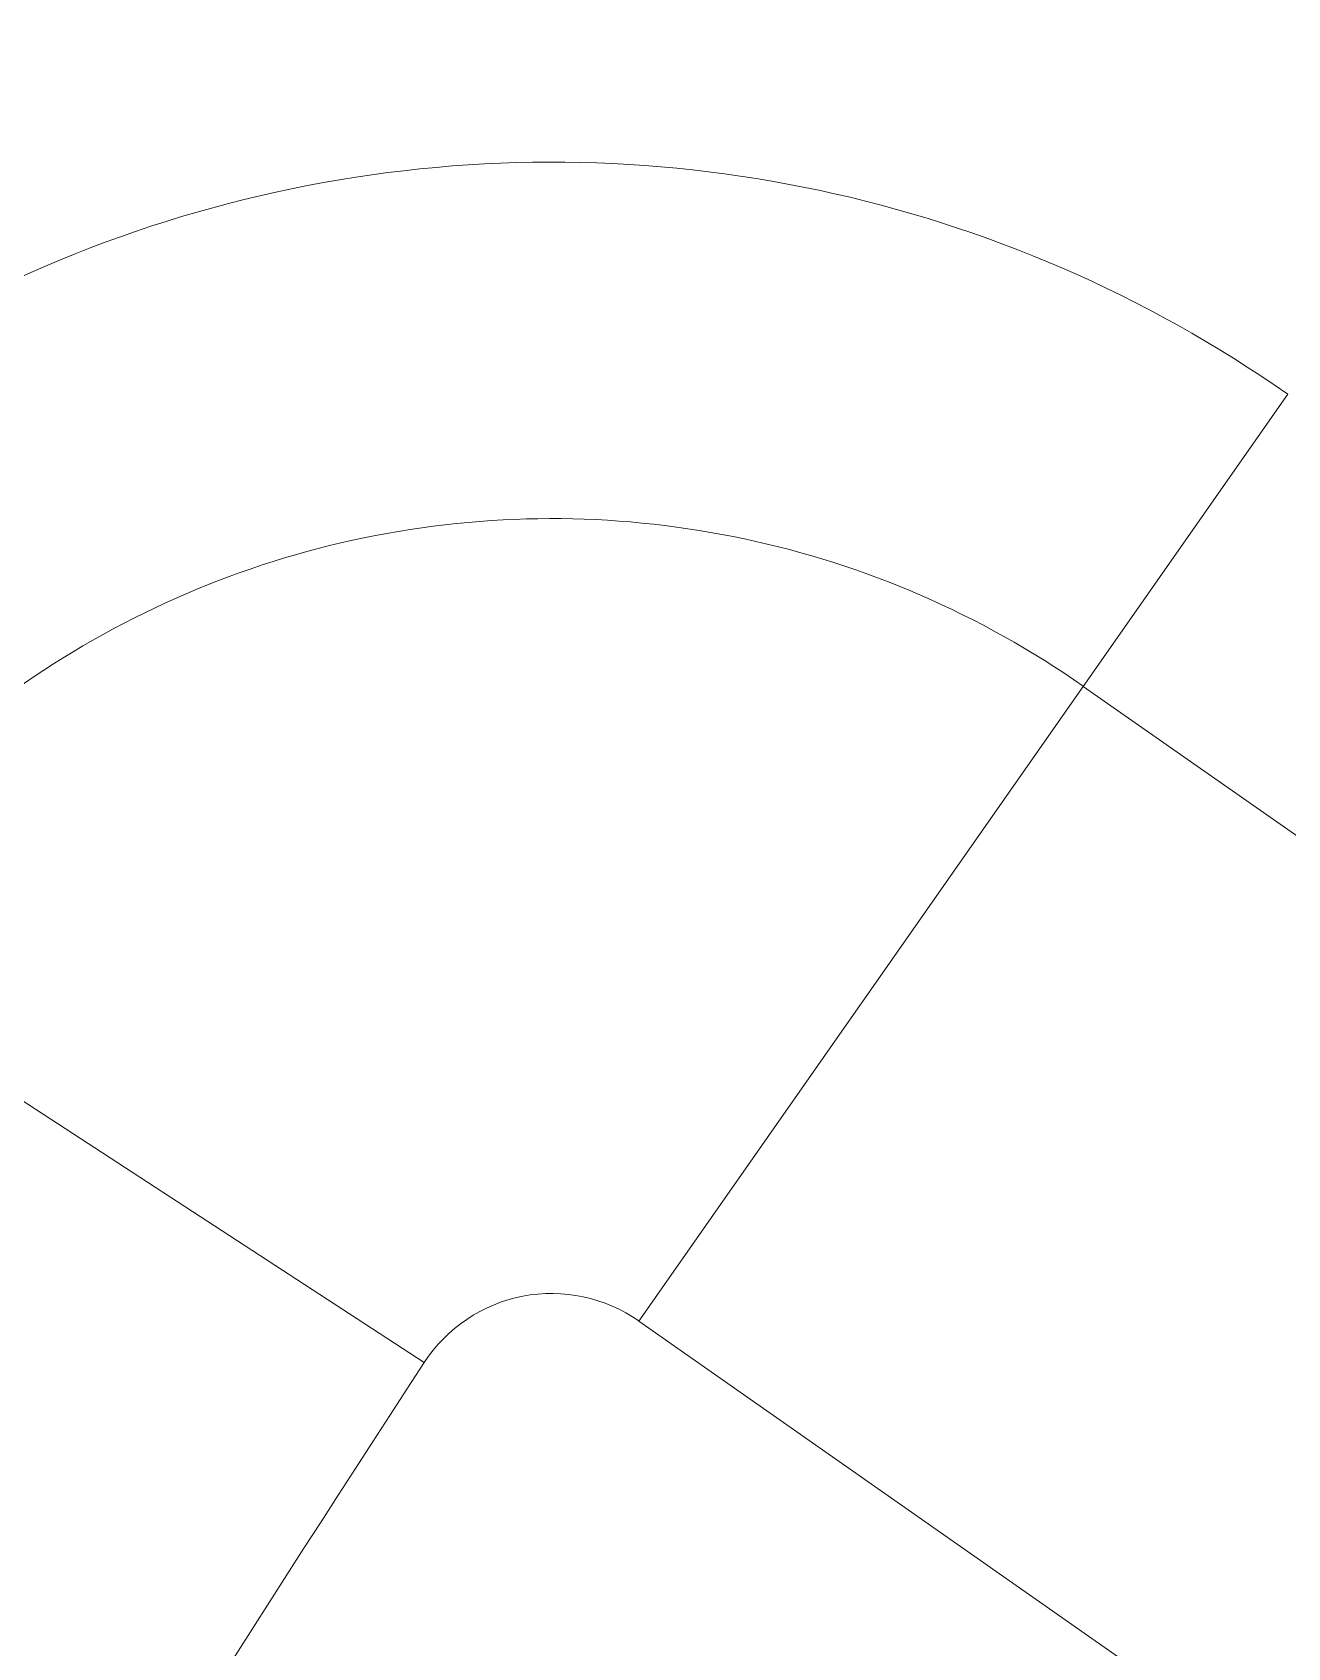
# Model space of a CAD drawing. Header units: millimetres. Extents: x 2451 to 3354, y 1343 to 1943.
# Drawn here: x 2536.93 to 2544.76, y 1789.53 to 1799.6 of the extents above; entities that cross this region are included whole.
import ezdxf

# ---------------------------------------------------------------- set-up
doc = ezdxf.new("R2010")
doc.units = ezdxf.units.MM
doc.layers.add('core', color=7, linetype='Continuous', lineweight=20)

msp = doc.modelspace()

# ---------------------------------------------------------------- linework, layer by layer
at = {"layer": 'core'}
for p, q in [((2544.761, 1797.341), (2543.486, 1795.52)), ((2540.716, 1791.564), (2543.486, 1795.52)), ((2543.486, 1795.52), (2554.961, 1787.486)), ((2539.378, 1791.305), (2535.331, 1793.941)), ((2540.716, 1791.564), (2552.191, 1783.529))]:
    msp.add_line(p, q, dxfattribs=at)
for centre, radius, start, end in [((2736.096, 1663.177), 202.61, 0, 180), ((2736.096, 1663.177), 201.12, 0, 180), ((2540.172, 1790.788), 8, 55, 146.9226), ((2540.172, 1790.788), 5.778, 55, 146.9226), ((2540.172, 1790.788), 0.948, 55, 146.9226), ((2736.096, 1663.177), 234.766, 146.92263, 153.07737)]:
    msp.add_arc(centre, radius, start, end, dxfattribs=at)

doc.saveas('drawing.dxf')
